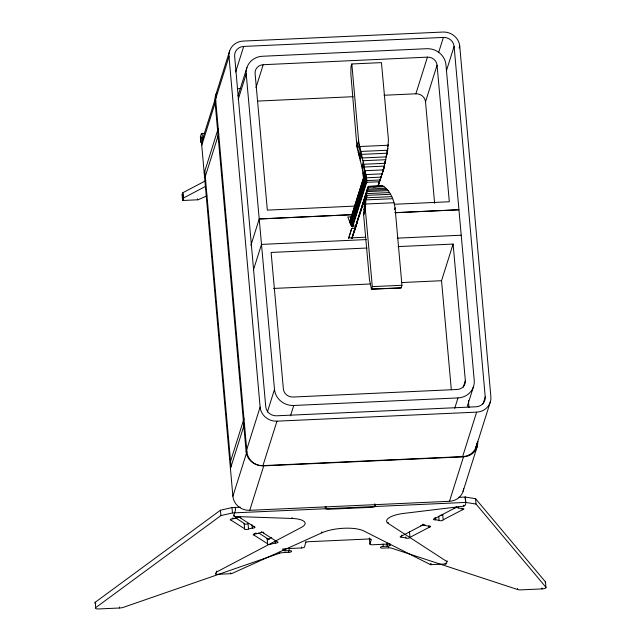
<?xml version="1.0" encoding="UTF-8"?>
<svg xmlns="http://www.w3.org/2000/svg" width="641" height="641" viewBox="0 0 641 641"><rect width="100%" height="100%" fill="white"/><g stroke="black" fill="none" stroke-linecap="round" stroke-linejoin="round"><path stroke-width="0.96" d="M385.858 188.222C391.507 193.366 394.151 201.202 395.136 208.597L401.947 285.285L401.114 287.921L371.484 289.259L369.464 279.66L363.631 215.007L365.17 198.181M371.484 289.259L372.309 286.623L365.354 209.543L365.859 199.896L392.685 198.686M368.415 186.86L352.061 238.196L368.118 187.476M351.829 63.964L358.672 141.421L360.811 151.444L387.637 150.234L388.422 139.706L381.459 62.626L351.829 63.964L350.996 66.6L350.859 74.1L356.949 146.885L362.165 168.03L363.479 178.15L365.362 172.197L364.873 170.73L383.43 169.889L382.108 173.807M383.919 186.579L382.717 185.914L368.287 186.563L365.17 198.141L365.578 194.784M365.867 199.8L366.604 193.614L389.568 192.58M182.1 194.8L182.693 192.893L183.174 198.253L182.581 200.144L182.108 194.76L183.03 195.096M447.017 560.779L446.521 563.655L445.856 564.008L430.472 564.641L363.776 530.948A25.872 8.365 -5.1 0 0 321.83 532.839L231.689 573.607L216.378 574.4L215.769 574.112L216.37 572.205M352.582 227.018L366.676 182.316L366.876 180.297L365.362 172.197M383.51 169.657L387.613 150.371M384.48 164.152L384.552 163.743M204.391 133.384L201.418 133.512L200.361 136.87L201.226 137.182M201.699 142.542C198.237 142.494 204.679 135.187 201.418 133.512M234.614 507.464C237.875 509.138 231.433 516.446 234.894 516.494L292.176 518.473A19.406 6.274 -5.1 0 1 301.414 527.383L216.498 572.052L216.41 571.051M384.912 161.82L385.033 161.22M383.863 166.989L383.655 168.014M380.914 177.797L383.462 168.895M384.28 165.074L385.89 159.697L362.934 160.731L360.811 151.444M365.586 194.576L367.261 189.135L385.842 188.214L384.047 186.651L367.902 187.38M355.491 228.268L351.693 228.436L348.856 237.955L365.634 237.194M365.763 193.959L351.693 238.588M215.592 95.517L229.606 51.056M202.356 139.866L214.911 100.036M215.496 98.185L216.37 95.405A15.672 14.703 17.5 0 0 215.761 100.893L201.747 145.355L232.891 496.238A15.672 14.703 17.5 0 0 249.742 510.308L449.485 501.294A15.672 14.703 17.5 0 0 463.683 488.514M214.983 101.006L229.005 56.544A15.672 14.695 17.5 0 1 243.219 41.072L442.899 32.05A15.672 14.695 17.5 0 1 459.741 46.128L490.862 396.667A15.672 14.695 17.5 0 1 476.64 412.139L462.626 456.6L262.946 465.622A15.672 14.695 17.5 0 1 246.104 451.552L214.983 101.006A15.672 14.695 17.5 0 1 216.794 92.809M235.64 71.976L243.7 46.432L443.38 37.418A9.984 9.367 17.5 0 1 454.108 46.376L485.229 396.923L482.985 404.022M204.207 173.03L218.22 128.569M205.272 176.507L218.693 133.929M237.987 95.99L246.905 67.698M238.188 99.435L246.216 73.971A17.916 16.802 17.5 0 1 262.457 56.264L426.674 48.708A17.916 16.802 17.5 0 1 445.944 64.773L458.956 209.783L395.088 212.724M255.991 87.617L263.219 64.709L427.435 57.145A8.958 8.405 17.5 0 1 437.066 65.182L449.325 201.747L394.327 204.279M250.879 245.351L259.228 218.974L352.077 214.655M253.459 269.877L261.488 244.405L366.348 239.574M230.552 461.32L243.981 418.741M230.44 468.563L244.453 424.102M246.104 451.552L260.118 407.091L229.005 56.544M232.891 496.238L246.913 451.777L215.761 100.893M267.361 412.051L274.5 389.408L246.216 73.971M356.917 146.124L358.639 140.659M356.949 146.885L358.672 141.421M357.51 149.802L359.232 144.337M358.199 152.822L359.897 147.438M358.832 155.298L360.466 150.13M359.337 156.909L360.907 151.909M359.665 158.375L361.195 153.519M262.946 465.622L276.96 421.161A15.672 14.695 17.5 0 1 260.118 407.091M249.742 510.308L263.755 465.855A15.672 14.703 17.5 0 1 246.913 451.777M360.194 160.37L361.668 155.691M361.82 166.676L363.247 162.157L362.934 160.731M362.165 168.03L363.591 163.519L363.247 162.157M362.55 170.394L363.984 165.843L363.591 163.519M363.118 173.695L364.601 168.984L363.984 165.843M363.287 175.714L364.865 170.706L364.601 168.984M363.327 178.591L349.537 222.331L363.391 178.43M349.946 223.212L365.666 173.366M350.443 224.23L366.003 174.897M290.493 415.857L293.77 405.481A17.916 16.802 17.5 0 1 274.5 389.408M350.988 225.303L366.323 176.684M351.54 226.489L366.596 178.751M348.528 238.46L351.693 228.436M352.334 226.417L366.876 180.297M351.869 238.332L368.102 186.851M354.617 230.808L357.317 222.251M359.12 216.546L367.517 189.912M364.681 201.731L366.163 197.035M364.505 203.005L366.027 198.173M364.056 206.61L365.69 201.41M363.856 209.823L365.578 204.359M363.767 213.285L365.49 207.82M363.631 214.495L365.354 209.03M363.631 215.007L365.354 209.543M387.621 146.717L388.198 144.89M386.811 151.869L387.901 148.4M386.219 155.907L387.236 152.686M386.339 156.244L386.932 154.369M377.693 186.507L382.092 173.855L365.947 174.584M377.974 186.138L379.768 180.433M377.99 186.307L380.658 177.853M383.278 169.785L384.712 165.226M378.078 186.491L381.387 176.003M381.948 174.608L384.199 167.341M434.622 203.309L425.512 101.831A8.958 8.405 17.5 0 0 415.881 93.794L427.435 57.145M438.62 52.498L443.38 37.418M283.01 548.672L282.985 550.042A2.708 0.873 -5.1 0 0 285.389 550.811L289.283 550.643A2.612 0.841 -5.1 0 1 291.599 551.388A2.612 0.841 -5.1 0 1 288.738 552.366L282.873 552.63A4.335 1.402 -5.1 0 0 279.676 553.199L123.561 607.283A5.432 1.755 -5.1 0 1 119.563 607.997L98.674 608.942A3.517 1.138 -5.1 0 1 95.629 607.62M425.512 101.831L437.066 65.182M394.527 209.655L395.104 207.836M446.352 70.983L454.108 46.376M459.148 48.019L459.741 46.128M305.861 541.533L304.563 546.941A2.708 0.873 -5.1 0 1 301.59 547.959L286.07 548.664A2.708 0.873 -5.1 0 0 283.098 549.682M451.328 389.776L441.537 280.71L453.099 244.061L398.101 246.593M546.06 587.276A3.517 1.138 -5.1 0 1 542.086 588.903L521.197 589.856A5.432 1.755 -5.1 0 1 517.535 589.496L391.507 548.143A4.335 1.402 -5.1 0 0 388.59 547.855L382.717 548.119A2.612 0.841 -5.1 0 1 380.401 547.374A2.612 0.841 -5.1 0 1 383.262 546.396L387.156 546.22A2.708 0.873 -5.1 0 0 390.129 545.203L390.241 544.842A2.708 0.873 -5.1 0 0 387.837 544.065L372.309 544.77A2.708 0.873 -5.1 0 1 369.905 543.993L371.299 539.586A2.171 0.697 -5.1 0 0 369.376 538.969L308.321 541.725A2.171 0.697 -5.1 0 0 305.949 542.534M454.717 408.293L457.986 397.925A17.916 16.802 17.5 0 0 474.228 380.217L458.932 209.735L395.016 212.684M463.275 387.204L465.35 380.626L453.099 244.061M467.289 406.298L473.539 386.491M449.485 501.294L463.499 456.833A15.672 14.703 17.5 0 0 477.721 441.353L475.638 447.971M476.239 446.617L490.253 402.155M463.098 491.302L477.12 446.841M381.139 186.219L381.499 185.762L368.471 186.347M240.151 507.215L231.994 507.584L220.44 510.228L95.245 602.26L95.717 607.62L220.913 515.588L232.467 512.944L465.831 502.408L476.031 504.066L545.964 587.284L545.491 581.924L475.55 498.706L465.358 497.047L458.411 497.36M183.294 198.109L205.416 186.467M409.911 537.487A2.075 0.673 -5.1 0 1 407.956 538.264A2.075 0.673 -5.1 0 1 405.817 537.887L402.508 537.35A2.075 0.673 -5.1 0 1 400.256 537.054A2.075 0.673 -5.1 0 1 401.45 536.156L423.292 524.699M443.139 519.947A2.075 0.673 -5.1 0 1 441.184 520.724A2.075 0.673 -5.1 0 1 439.045 520.348L435.736 519.819A2.075 0.673 -5.1 0 1 433.492 519.514A2.075 0.673 -5.1 0 1 434.678 518.625L456.528 507.159M420.808 525.908A2.131 0.689 -5.1 0 1 423.14 525.107A2.019 0.649 -5.1 0 1 424.991 525.516L428.3 526.045A2.075 0.673 -5.1 0 1 430.552 526.349A2.075 0.673 -5.1 0 1 429.358 527.239L409.96 537.342L409.487 531.982M454.036 508.369A2.131 0.689 -5.1 0 1 456.368 507.576A2.019 0.649 -5.1 0 1 458.219 507.976L461.528 508.505A2.075 0.673 -5.1 0 1 463.78 508.81A2.075 0.673 -5.1 0 1 462.586 509.699L443.187 519.803L442.715 514.443M205.825 180.642L182.829 192.741L183.614 200.457L198.141 199.76L206.867 195.866M267.329 539.706L271.752 537.374M375.338 504.138L375.546 506.486L372.886 507.255L327.615 509.299L326.117 508.818L325.981 506.815M231.145 520.147A2.075 0.673 -5.1 0 1 230.48 519.346A2.075 0.673 -5.1 0 1 233.004 518.809L236.769 517.976M254.148 526.774A2.075 0.673 -5.1 0 1 254.806 527.583A2.075 0.673 -5.1 0 1 252.282 528.112L248.524 528.945L248.043 523.585A2.075 0.673 -5.1 0 1 245.631 524.17A2.075 0.673 -5.1 0 1 244.117 523.553M258.924 533.056L267.129 538.408L267.609 543.768L254.084 535.179A2.075 0.673 -5.1 0 1 253.451 534.346A2.075 0.673 -5.1 0 1 255.975 533.809L259.741 532.975A2.019 0.649 -5.1 0 1 261.865 532.407A2.131 0.689 -5.1 0 1 263.755 533M263.539 532.15L263.627 533.152L277.088 541.733A2.075 0.673 -5.1 0 1 277.777 542.582A2.075 0.673 -5.1 0 1 275.253 543.111L271.496 543.945A2.075 0.673 -5.1 0 1 269.084 544.529A2.075 0.673 -5.1 0 1 267.561 543.921M447.114 561.708L388.278 523.465A19.406 6.274 -5.1 0 1 403.477 513.441L463.868 506.134C467.313 505.372 465.07 499.155 465.358 497.047M401.779 536.076L401.763 535.059M462.233 509.787L462.033 508.113M435.039 518.529L434.999 517.519M428.973 527.327L428.829 525.989M237.258 88.698L240.255 88.562M257.634 101.086L353.175 96.687M384.031 95.261L415.881 93.794M359.729 146.525L388.174 145.243M361.388 154.377L387.14 153.215M362.261 157.966L386.427 156.877M363.735 164.248L385.129 163.279M364.24 167.021L384.504 166.107M366.5 177.789L380.93 177.14M366.884 180.586L379.913 180.001M366.676 182.316L379.192 181.756M373.23 186.843L376.115 186.715M366.997 190.369L387.252 189.456M366.868 191.611L388.262 190.641M366.396 195.369L390.569 194.279M365.426 196.322L367.381 196.234M366.075 197.805L391.827 196.635M365.602 204.014L394.039 202.724M354.337 206.122L267.353 210.128L255.094 73.563A8.958 8.405 17.5 0 1 263.219 64.709M259.228 218.974L352.093 214.703M351.725 216.802L347.783 216.979L351.492 226.201L356.244 225.985M397.3 238.156L461.216 235.207M367.109 248.019L271.119 252.442L283.378 388.999A8.958 8.405 17.5 0 0 293.009 397.035L457.233 389.48A8.958 8.405 17.5 0 0 465.35 380.626M273.563 288.442L370.554 283.979M401.546 282.553L441.537 280.71M372.309 286.623L401.947 285.285M371.355 288.995L401.114 287.921M293.77 405.481L457.986 397.925M276.96 421.161L476.64 412.139M263.755 465.855L463.499 456.833M183.558 200.457L182.573 200.16M381.595 185.778L382.717 185.914M254.197 526.75L240.655 518.152L240.535 516.814M231.089 520.18L244.638 528.769L244.157 523.409L235.135 517.519M326.085 508.802L325.428 508.746L325.219 506.967M541.998 587.909L542.086 588.911M517.447 588.486L517.535 589.496M468.451 400.601L468.972 407.636M475.55 498.706L476.031 504.066M465.134 497.055L465.606 502.416M463.78 505.132L463.868 506.134M458.099 506.975L458.187 507.976M456.28 506.566L456.368 507.576M445.158 563.086L445.247 564.088M438.724 516.317L439.077 520.34M435.584 518.032L435.736 519.819M431.177 563.719L431.265 564.721M430.383 563.639L430.472 564.641M424.871 524.514L424.959 525.516M423.052 524.106L423.14 525.107M405.761 536.878L405.849 537.879M388.19 522.455L388.278 523.465M390.008 543.864L390.129 545.203M388.494 546.853L388.59 547.855M387.749 543.063L387.837 544.065M386.916 543.536L387.156 546.22M383.054 544.049L383.262 546.396M374.456 503.954L374.689 506.638M369.288 537.959L369.905 543.993M321.742 531.838L321.83 532.839M301.502 546.957L301.59 547.959M292.088 517.463L292.176 518.473M289.043 547.959L289.283 550.643M288.65 551.364L288.738 552.366M285.237 549.137L285.389 550.811M279.588 552.189L279.676 553.199M275.173 542.094L275.261 543.103M261.776 531.389L261.873 532.391M255.879 532.815L255.967 533.825M254.317 533.424L254.477 535.211M251.993 524.747L252.29 528.104M238.805 516.39L238.901 517.391M204.799 171.147L231.032 466.68M200.369 136.845L200.841 142.206M233.949 515.148L234.037 516.157M231.994 507.584L232.467 512.944M232.907 517.816L232.995 518.825M197.5 198.822L197.588 199.824M230.696 572.774L230.784 573.775M220.44 510.228L220.913 515.588M215.688 573.07L215.777 574.072M119.474 606.987L119.563 607.997M243.7 46.432A9.984 9.367 17.5 0 0 234.638 56.288L265.759 406.835A9.984 9.367 17.5 0 0 276.487 415.801L476.167 406.779A9.984 9.367 17.5 0 0 485.229 396.923M476.824 443.828A15.672 14.695 17.5 0 1 462.626 456.6M201.747 145.355A15.672 14.703 17.5 0 1 203.558 137.15M545.587 581.916A3.517 1.138 -5.1 0 1 545.146 582.717M370.202 539.281A2.708 0.873 -5.1 0 1 369.424 538.793M95.789 603.373A3.517 1.138 -5.1 0 1 95.156 602.252M236.705 517.992A2.131 0.689 -5.1 0 1 239.189 517.391A2.131 0.689 -5.1 0 1 240.784 518M248.556 528.945A2.075 0.673 -5.1 0 1 246.112 529.53A2.075 0.673 -5.1 0 1 244.59 528.921M269.524 539.105A2.075 0.673 -5.1 0 1 267.089 538.56M442.667 514.587A2.075 0.673 -5.1 0 1 440.111 515.388M409.431 532.126A2.075 0.673 -5.1 0 1 408.87 532.575"/></g></svg>
